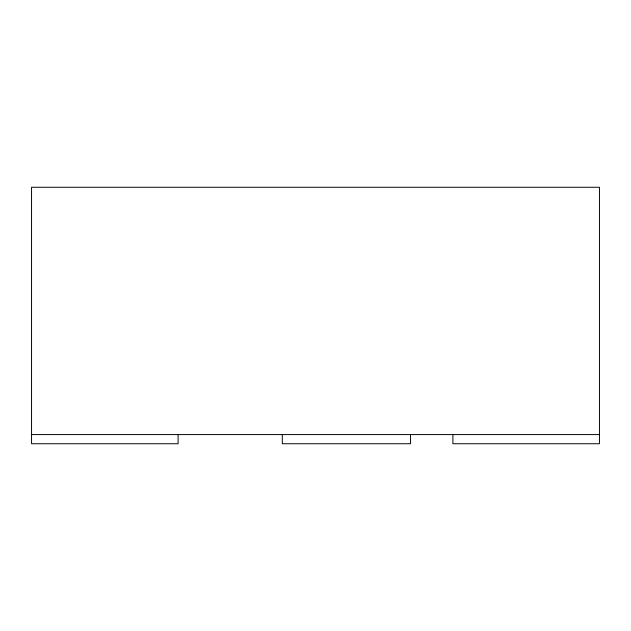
<?xml version="1.0" encoding="UTF-8"?>
<svg xmlns="http://www.w3.org/2000/svg" width="631" height="631" viewBox="0 0 631 631"><rect width="100%" height="100%" fill="white"/><g stroke="black" fill="none" stroke-linecap="round" stroke-linejoin="round"><path stroke-width="0.95" d="M31.55 434.578L599.45 434.578M452.892 434.578L452.892 443.735L599.45 443.735L599.45 187.265L31.55 187.265L31.55 443.735L178.108 443.735L178.108 434.578M410.536 434.578L410.536 443.735L282.302 443.735L282.302 434.578"/></g></svg>
